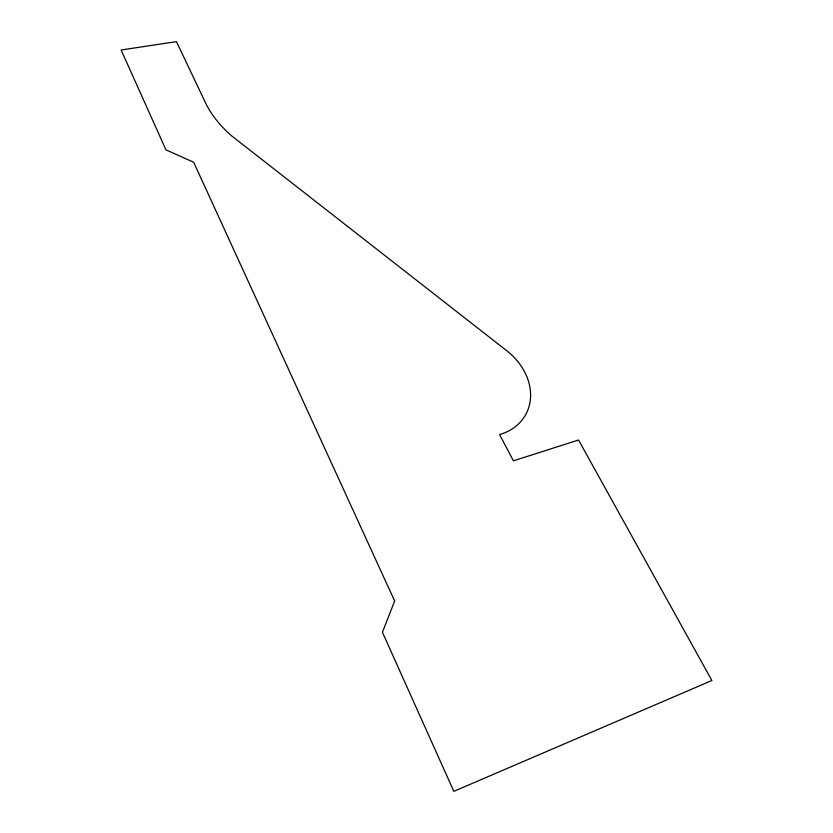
<?xml version="1.0" encoding="UTF-8"?>
<svg xmlns="http://www.w3.org/2000/svg" width="833" height="833" viewBox="0 0 833 833"><rect width="100%" height="100%" fill="white"/><g stroke="black" fill="none" stroke-linecap="round" stroke-linejoin="round"><path stroke-width="1.25" d="M394.655 600.999L382.43 632.237L453.839 791.35L711.882 680.509L578.539 440.001L513.399 460.826L499.581 434.566A58.695 47.585 29.2 0 0 506.662 350.662L231.897 136.06A113.236 80.916 16.9 0 1 204.314 100.314L176.471 41.65L121.118 49.98L165.944 149.857L193.683 162.258L394.655 600.999"/></g></svg>
